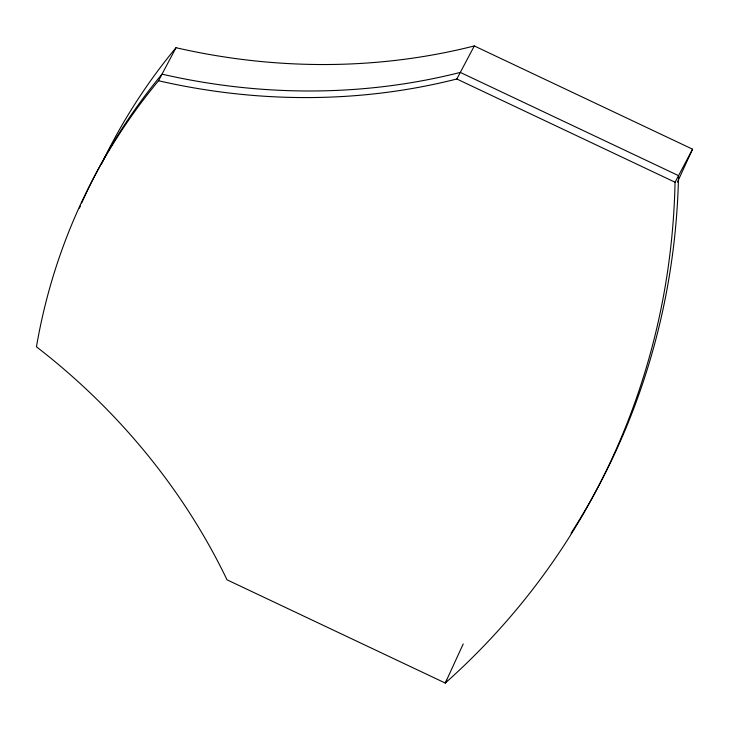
<?xml version="1.0" encoding="UTF-8"?>
<svg xmlns="http://www.w3.org/2000/svg" width="729" height="729" viewBox="0 0 729 729"><rect width="100%" height="100%" fill="white"/><g stroke="black" fill="none" stroke-linecap="round" stroke-linejoin="round"><path stroke-width="1.09" d="M463.225 643.926L445.273 683.055L227.029 579.819A618.83 551.379 27.9 0 0 36.45 346.813A707.786 630.64 27.9 0 1 158.521 80.746L176.017 47.704A618.83 551.379 27.9 0 0 474.306 45.945L692.55 149.181L677.46 182.077M158.521 80.746A618.83 551.379 27.9 0 0 456.81 78.996L474.306 45.945M446.768 680.23L445.273 683.055A853.276 760.274 27.9 0 0 675.054 182.232L692.55 149.181M456.81 78.996L675.054 182.232M79.406 208.13A707.786 630.64 27.9 0 1 80.299 206.079M81.666 203.008A707.786 630.64 27.9 0 1 162.011 74.158A618.83 551.379 27.9 0 0 460.3 72.408L678.544 175.643A853.276 760.274 27.9 0 1 571.062 533.245M101.322 164.371A707.786 630.64 27.9 0 1 176.017 47.704"/></g></svg>
